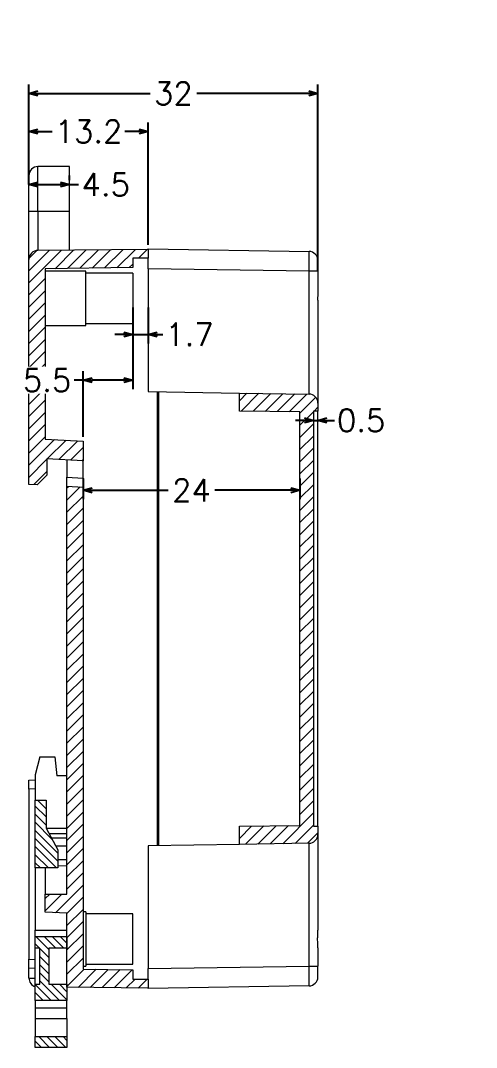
# Model space of a CAD drawing. Header units: millimetres. Extents: x 888 to 1332, y 956 to 1253.
# Drawn here: x 1042.9 to 1093.4, y 1037.3 to 1151.1 of the extents above; entities that cross this region are included whole.
import ezdxf

# ---------------------------------------------------------------- set-up
doc = ezdxf.new("R2010")
doc.units = ezdxf.units.MM
doc.layers.add('2', color=7, linetype='Continuous', true_color=0xffffff)
doc.layers.add('8', color=7, linetype='Continuous', true_color=0xffffff)
doc.styles.add('TXT', font='txt.shx', dxfattribs={"bigfont": 'gbcbig.shx'})
doc.dimstyles.new('1', dxfattribs={"dimtxt": 2.5, "dimasz": 1, "dimexe": 1, "dimexo": 1, "dimgap": 0.5, "dimtad": 0, "dimdec": 1, "dimzin": 9, "dimdsep": 46, "dimtxsty": 'TXT', "dimblk": 'OPEN30', "dimcen": 0.1, "dimclrd": 5, "dimclre": 5, "dimclrt": 2, "dimadec": 1, "dimazin": 0, "dimtfac": 1, "dimtdec": 1, "dimtmove": 0, "dimatfit": 3, "dimfxl": 1, "dimtfill": 1, "dimarcsym": 0})

# ---------------------------------------------------------------- blocks, each defined once
blk = doc.blocks.new('_Open30')
at = {"color": 0, "linetype": 'ByBlock', "lineweight": -2}
for p, q in [((-1, 0.27), (0, 0)), ((0, 0), (-1, -0.27)), ((0, 0), (-1, 0))]:
    blk.add_line(p, q, dxfattribs=at)
blk = doc.blocks.new('*D16')
at = {"color": 5, "lineweight": -2, "transparency": 16777216}
for p, q in [((1043.86, 1132.88), (1043.86, 1133.88)), ((1048.37, 1133.38), (1048.37, 1133.88)), ((1044.86, 1132.88), (1047.37, 1132.88)), ((1048.37, 1132.88), (1049.37, 1132.88))]:
    blk.add_line(p, q, dxfattribs=at)
at = {"layer": 'Defpoints', "color": 0, "lineweight": 18, "transparency": 16777216}
for p in [(1048.37, 1132.88), (1048.37, 1132.38), (1043.86, 1131.88)]:
    blk.add_point(p, dxfattribs=at)
at = {"color": 5, "lineweight": -2, "transparency": 16777216, "rotation": 180}
blk.add_blockref('_Open30', (1043.86, 1132.88), dxfattribs=at)
at = {"color": 5, "lineweight": -2, "transparency": 16777216}
blk.add_blockref('_Open30', (1048.37, 1132.88), dxfattribs=at)
at = {"color": 2, "lineweight": 18, "transparency": 16777216, "insert": (1052.37, 1132.88), "char_height": 2.5, "attachment_point": 5, "style": 'TXT', "bg_fill": 3, "box_fill_scale": 1.1, "bg_fill_color": 256, "bg_fill_true_color": 13158600, "bg_fill_transparency": 10889516}
blk.add_mtext('4.5', dxfattribs=at)
blk = doc.blocks.new('*D17')
at = {"color": 5, "lineweight": -2, "transparency": 16777216}
for p, q in [((1043.86, 1132.88), (1043.86, 1139.76)), ((1057.07, 1126.21), (1057.07, 1139.76)), ((1044.86, 1138.76), (1046.63, 1138.76)), ((1056.07, 1138.76), (1054.3, 1138.76))]:
    blk.add_line(p, q, dxfattribs=at)
at = {"layer": 'Defpoints', "color": 0, "lineweight": 18, "transparency": 16777216}
for p in [(1057.07, 1138.76), (1043.86, 1131.88), (1057.07, 1125.21)]:
    blk.add_point(p, dxfattribs=at)
at = {"color": 5, "lineweight": -2, "transparency": 16777216, "rotation": 180}
blk.add_blockref('_Open30', (1043.86, 1138.76), dxfattribs=at)
at = {"color": 5, "lineweight": -2, "transparency": 16777216}
blk.add_blockref('_Open30', (1057.07, 1138.76), dxfattribs=at)
at = {"color": 2, "lineweight": 18, "transparency": 16777216, "insert": (1050.47, 1138.76), "char_height": 2.5, "attachment_point": 5, "style": 'TXT', "bg_fill": 3, "box_fill_scale": 1.1, "bg_fill_color": 256, "bg_fill_true_color": 13158600, "bg_fill_transparency": 10911212}
blk.add_mtext('13.2', dxfattribs=at)
blk = doc.blocks.new('*D18')
at = {"color": 5, "lineweight": -2, "transparency": 16777216}
for p, q in [((1043.86, 1137.32), (1043.86, 1143.98)), ((1075.87, 1123.27), (1075.87, 1143.98)), ((1044.86, 1142.98), (1057.28, 1142.98)), ((1074.87, 1142.98), (1062.45, 1142.98))]:
    blk.add_line(p, q, dxfattribs=at)
at = {"layer": 'Defpoints', "color": 0, "lineweight": 18, "transparency": 16777216}
for p in [(1075.87, 1142.98), (1043.86, 1136.32), (1075.87, 1122.27)]:
    blk.add_point(p, dxfattribs=at)
at = {"color": 5, "lineweight": -2, "transparency": 16777216, "rotation": 180}
blk.add_blockref('_Open30', (1043.86, 1142.98), dxfattribs=at)
at = {"color": 5, "lineweight": -2, "transparency": 16777216}
blk.add_blockref('_Open30', (1075.87, 1142.98), dxfattribs=at)
at = {"color": 2, "lineweight": 18, "transparency": 16777216, "insert": (1059.87, 1142.98), "char_height": 2.5, "attachment_point": 5, "style": 'TXT', "bg_fill": 3, "box_fill_scale": 1.1, "bg_fill_color": 256, "bg_fill_true_color": 13158600, "bg_fill_transparency": 10899396}
blk.add_mtext('32', dxfattribs=at)
blk = doc.blocks.new('*D19')
at = {"color": 5, "lineweight": -2, "transparency": 16777216}
for p, q in [((1055.37, 1119.27), (1055.37, 1115.27)), ((1057.07, 1119.27), (1057.07, 1115.27)), ((1054.37, 1116.27), (1053.37, 1116.27)), ((1055.37, 1116.27), (1057.07, 1116.27)), ((1058.07, 1116.27), (1059.07, 1116.27))]:
    blk.add_line(p, q, dxfattribs=at)
at = {"layer": 'Defpoints', "color": 0, "lineweight": 18, "transparency": 16777216}
for p in [(1055.37, 1120.27), (1057.07, 1120.27), (1057.07, 1116.27)]:
    blk.add_point(p, dxfattribs=at)
at = {"color": 5, "lineweight": -2, "transparency": 16777216}
blk.add_blockref('_Open30', (1055.37, 1116.27), dxfattribs=at)
at = {"color": 5, "lineweight": -2, "transparency": 16777216, "rotation": 180}
blk.add_blockref('_Open30', (1057.07, 1116.27), dxfattribs=at)
at = {"color": 2, "lineweight": 18, "transparency": 16777216, "insert": (1061.65, 1116.27), "char_height": 2.5, "attachment_point": 5, "style": 'TXT', "bg_fill": 3, "box_fill_scale": 1.1, "bg_fill_color": 256, "bg_fill_true_color": 13158600, "bg_fill_transparency": 1630220}
blk.add_mtext('1.7', dxfattribs=at)
blk = doc.blocks.new('*D20')
at = {"color": 5, "lineweight": -2, "transparency": 16777216}
for p, q in [((1074.37, 1106.75), (1073.37, 1106.75)), ((1075.37, 1106.75), (1075.87, 1106.75)), ((1076.87, 1106.75), (1077.87, 1106.75))]:
    blk.add_line(p, q, dxfattribs=at)
at = {"layer": 'Defpoints', "color": 0, "lineweight": 18, "transparency": 16777216}
for p in [(1075.37, 1106.75), (1075.87, 1106.75), (1075.87, 1106.75)]:
    blk.add_point(p, dxfattribs=at)
at = {"color": 5, "lineweight": -2, "transparency": 16777216}
blk.add_blockref('_Open30', (1075.37, 1106.75), dxfattribs=at)
at = {"color": 5, "lineweight": -2, "transparency": 16777216, "rotation": 180}
blk.add_blockref('_Open30', (1075.87, 1106.75), dxfattribs=at)
at = {"color": 2, "lineweight": 18, "transparency": 16777216, "insert": (1080.66, 1106.75), "char_height": 2.5, "attachment_point": 5, "style": 'TXT', "bg_fill": 3, "box_fill_scale": 1.1, "bg_fill_color": 256, "bg_fill_true_color": 13158600, "bg_fill_transparency": 5535980}
blk.add_mtext('0.5', dxfattribs=at)
blk = doc.blocks.new('*D21')
at = {"color": 5, "lineweight": -2, "transparency": 16777216}
for p, q in [((1049.87, 1100.3), (1049.87, 1098)), ((1073.87, 1100.3), (1073.87, 1098)), ((1050.87, 1099), (1059.28, 1099)), ((1072.87, 1099), (1064.45, 1099))]:
    blk.add_line(p, q, dxfattribs=at)
at = {"layer": 'Defpoints', "color": 0, "lineweight": 18, "transparency": 16777216}
for p in [(1049.87, 1101.3), (1073.87, 1101.3), (1073.87, 1099)]:
    blk.add_point(p, dxfattribs=at)
at = {"color": 5, "lineweight": -2, "transparency": 16777216, "rotation": 180}
blk.add_blockref('_Open30', (1049.87, 1099), dxfattribs=at)
at = {"color": 5, "lineweight": -2, "transparency": 16777216}
blk.add_blockref('_Open30', (1073.87, 1099), dxfattribs=at)
at = {"color": 2, "lineweight": 18, "transparency": 16777216, "insert": (1061.87, 1099), "char_height": 2.5, "attachment_point": 5, "style": 'TXT', "bg_fill": 3, "box_fill_scale": 1.1, "bg_fill_color": 256, "bg_fill_true_color": 13158600, "bg_fill_transparency": 10167436}
blk.add_mtext('24', dxfattribs=at)
blk = doc.blocks.new('*D22')
at = {"color": 5, "lineweight": -2, "transparency": 16777216}
for p, q in [((1055.37, 1115.76), (1055.37, 1110.2)), ((1049.87, 1104.94), (1049.87, 1112.2)), ((1049.87, 1111.2), (1048.87, 1111.2)), ((1054.37, 1111.2), (1050.87, 1111.2))]:
    blk.add_line(p, q, dxfattribs=at)
at = {"layer": 'Defpoints', "color": 0, "lineweight": 18, "transparency": 16777216}
for p in [(1055.37, 1116.76), (1055.37, 1111.2), (1049.87, 1103.94)]:
    blk.add_point(p, dxfattribs=at)
at = {"color": 5, "lineweight": -2, "transparency": 16777216, "rotation": 180}
blk.add_blockref('_Open30', (1049.87, 1111.2), dxfattribs=at)
at = {"color": 5, "lineweight": -2, "transparency": 16777216}
blk.add_blockref('_Open30', (1055.37, 1111.2), dxfattribs=at)
at = {"color": 2, "lineweight": 18, "transparency": 16777216, "insert": (1045.87, 1111.2), "char_height": 2.5, "attachment_point": 5, "style": 'TXT', "bg_fill": 3, "box_fill_scale": 1.1, "bg_fill_color": 256, "bg_fill_true_color": 13158600, "bg_fill_transparency": 0}
blk.add_mtext('5.5', dxfattribs=at)
blk = doc.blocks.new('wwwwwr')
at = {"layer": '2', "color": 7, "linetype": 'Continuous', "lineweight": 0}
for p, q in [((1721.85, 1168.24), (1718.29, 1165.38)), ((1722.62, 1168.11), (1719.06, 1165.26)), ((1782.5, 1125.1), (1724.3, 1168.06)), ((1782.94, 1125.25), (1724.75, 1168.21)), ((1717.69, 1164.47), (1714.69, 1152.83)), ((1719.2, 1163.98), (1720.72, 1162.86)), ((1718.42, 1162.83), (1715.42, 1151.2)), ((1728.64, 1155.29), (1718.42, 1162.83)), ((1722.21, 1161.76), (1730.24, 1155.83)), ((1733.05, 1157.04), (1706.13, 1135.47)), ((1732.98, 1156.71), (1706.31, 1135.34)), ((1732.98, 1156.71), (1733.05, 1157.04)), ((1767.58, 1131.17), (1732.98, 1156.71)), ((1767.83, 1131.37), (1733.05, 1157.04)), ((1728.9, 1155.49), (1707.42, 1138.28)), ((1730.24, 1155.83), (1707.59, 1137.67)), ((1715.42, 1151.2), (1719.65, 1148.08)), ((1694.11, 1146.01), (1690.55, 1143.15)), ((1694.88, 1145.88), (1691.32, 1143.02)), ((1707.44, 1138.26), (1696.99, 1145.97)), ((1698.07, 1144.7), (1696.55, 1145.82)), ((1707.59, 1137.67), (1699.56, 1143.6)), ((1689.95, 1142.23), (1686.95, 1130.59)), ((1691.46, 1141.73), (1749.66, 1098.78)), ((1690.68, 1140.59), (1687.68, 1128.95)), ((1748.88, 1097.63), (1690.68, 1140.59)), ((1706.13, 1135.47), (1740.91, 1109.8)), ((1740.91, 1109.8), (1767.83, 1131.37)), ((1743.72, 1111.01), (1766.37, 1129.17)), ((1766.37, 1129.17), (1774.4, 1123.24)), ((1766.34, 1127.46), (1745.12, 1110.45)), ((1766.34, 1127.46), (1765.23, 1122.29)), ((1776.63, 1119.87), (1766.34, 1127.46)), ((1779.08, 1120.96), (1782.64, 1123.82)), ((1781.52, 1111.74), (1783.74, 1123.41)), ((1747.9, 1108.4), (1765.23, 1122.29)), ((1765.23, 1122.29), (1763.77, 1115.52)), ((1775.89, 1122.14), (1777.41, 1121.01)), ((1783.25, 1122.62), (1779.68, 1119.76)), ((1781.03, 1110.96), (1783.25, 1122.62)), ((1774.06, 1107.92), (1776.63, 1119.87)), ((1779.68, 1119.76), (1777.11, 1107.82)), ((1763.77, 1115.52), (1774.06, 1107.92)), ((1751.75, 1105.08), (1743.72, 1111.01)), ((1755.2, 1103.01), (1744.76, 1110.72)), ((1754.76, 1102.86), (1753.24, 1103.98)), ((1751.34, 1098.73), (1754.9, 1101.58)), ((1755.51, 1100.39), (1751.94, 1097.53)), ((1753.29, 1088.73), (1755.51, 1100.39)), ((1753.77, 1089.51), (1756, 1101.17)), ((1746.3, 1085.69), (1748.88, 1097.63)), ((1751.94, 1097.53), (1749.37, 1085.59))]:
    blk.add_line(p, q, dxfattribs=at)
for centre, major_axis, ratio, start_param, end_param in [((1722.48, 1167.46), (-0.622, 0.776), 0.575918, 5.144059, 6.283175), ((1723.53, 1167.44), (-1.18, 0.26), 0.742675, 4.176794, 5.747346), ((1724.16, 1167.41), (0.591, 0.801), 0.342035, 0.000004, 0.911092), ((1718.91, 1164.61), (-0.622, 0.776), 0.575918, 5.144059, 6.283467), ((1719.96, 1164.59), (-1.17, 0.26), 0.742357, 5.747186, 7.317739), ((1722.9, 1163.45), (-2.39, 0.54), 0.742516, 1.541666, 6.811273), ((1719.82, 1163.94), (-2.13, 0.51), 0.740771, 6.267273, 7.328622), ((1719.05, 1163.33), (0.591, 0.801), 0.342035, 0.911092, 2.466265), ((1722.9, 1163.45), (-2.39, 0.54), 0.742516, 0.528088, 0.62113), ((1722.9, 1163.45), (-2.39, 0.54), 0.742516, 1.448624, 1.541666), ((1730.1, 1155.18), (-1.39, -0.03), 0.467108, 4.598372, 5.737487), ((1716.82, 1152.32), (-2.14, 0.48), 0.742357, 6.259481, 7.317739), ((1694.74, 1145.23), (0.622, -0.776), 0.575918, 2.002466, 3.141583), ((1695.78, 1145.21), (-1.17, 0.26), 0.742675, 4.176794, 5.747346), ((1696.4, 1145.17), (0.591, 0.801), 0.342035, 0.000004, 0.911092), ((1697.38, 1143), (2.39, -0.54), 0.742516, 1.541666, 6.811273), ((1697.38, 1143), (2.39, -0.54), 0.742516, 1.448624, 1.541666), ((1697.38, 1143), (2.39, -0.54), 0.742516, 0.528088, 0.62113), ((1691.17, 1142.37), (0.622, -0.776), 0.575918, 2.002466, 3.142408), ((1692.23, 1142.35), (-1.18, 0.26), 0.742357, 5.747186, 7.317739), ((1692.08, 1141.7), (-2.14, 0.51), 0.74078, 6.281624, 7.328569), ((1691.31, 1141.08), (0.591, 0.801), 0.342035, 0.911092, 2.466265), ((1707.44, 1137.02), (-0.02, 1.25), 0.148854, 5.258076, 6.169165), ((1720.82, 1136.85), (-1.46, 0.33), 0.742516, 3.609609, 5.815203), ((1726.86, 1132.39), (-1.46, 0.33), 0.742516, 3.609609, 5.815203), ((1689.09, 1130.08), (-2.15, 0.48), 0.742357, 6.259463, 7.32363), ((1732.91, 1127.92), (-1.46, 0.33), 0.742516, 3.609609, 5.815203), ((1766.22, 1128.51), (-0.02, 1.25), 0.148854, 3.702903, 5.258076), ((1776.58, 1123.83), (2.39, -0.54), 0.742516, 4.590217, 8.888859), ((1738.96, 1123.46), (-1.46, 0.33), 0.742516, 3.609609, 5.815203), ((1776.58, 1123.83), (2.39, -0.54), 0.742516, 2.605673, 3.762723), ((1782.35, 1124.45), (0.591, 0.801), 0.342035, 0.000125, 0.911092), ((1781.73, 1124.49), (-1.18, 0.26), 0.742357, 2.605594, 4.176146), ((1782.49, 1123.17), (0.622, -0.776), 0.575918, 0.447294, 2.002466), ((1781.58, 1123.84), (-2.15, 0.45), 0.744083, 2.594964, 3.163381), ((1777.27, 1120.36), (-0.591, -0.801), 0.342035, 4.052685, 5.607858), ((1778.17, 1121.63), (-1.17, 0.26), 0.742675, 1.035201, 2.605753), ((1778.93, 1120.31), (-0.622, 0.776), 0.575918, 3.588886, 5.144059), ((1745.01, 1119), (-1.46, 0.33), 0.742516, 3.609609, 5.815203), ((1778.03, 1120.98), (-2.14, 0.47), 0.736008, 1.03235, 2.602902), ((1779.36, 1112.19), (-2.15, 0.48), 0.742357, 2.603967, 3.165339), ((1743.57, 1110.36), (-1.39, -0.03), 0.467108, 3.687284, 4.598372), ((1775.45, 1109.04), (-2.14, 0.48), 0.742675, 1.0352, 2.605753), ((1751.06, 1103.38), (-2.39, 0.54), 0.742516, 4.590217, 5.747266), ((1751.06, 1103.38), (-2.39, 0.54), 0.742516, 5.747266, 10.045908), ((1754.61, 1102.21), (-0.591, -0.801), 0.342035, 3.141961, 4.052685), ((1754, 1102.25), (-1.17, 0.26), 0.742357, 2.605594, 4.176146), ((1754.75, 1100.93), (0.622, -0.776), 0.575918, 0.447294, 2.002466), ((1753.85, 1101.6), (-2.14, 0.45), 0.744091, 2.59491, 3.150812), ((1749.51, 1098.13), (0.591, 0.801), 0.342035, 0.911092, 2.466265), ((1750.42, 1099.4), (-1.18, 0.26), 0.742675, 1.035201, 2.605753), ((1751.19, 1098.07), (-0.622, 0.776), 0.575918, 3.588886, 5.144059), ((1750.28, 1098.75), (-2.15, 0.47), 0.736041, 1.032364, 2.602916), ((1751.63, 1089.95), (-2.14, 0.48), 0.742357, 2.605594, 3.165324), ((1747.7, 1086.81), (-2.15, 0.48), 0.742675, 1.033598, 2.611646)]:
    blk.add_ellipse(centre, major_axis=major_axis, ratio=ratio, start_param=start_param, end_param=end_param, dxfattribs=at)
for centre in [(1721.04, 1137.83), (1727.08, 1133.37), (1733.13, 1128.9), (1739.18, 1124.44), (1745.23, 1119.98)]:
    blk.add_ellipse(centre, major_axis=(1.46, -0.33), ratio=0.742516, dxfattribs=at)
for points, knots in [([(1724.75, 1168.21), (1724.67, 1168.26), (1724.47, 1168.39), (1724.12, 1168.56), (1723.68, 1168.67), (1723.23, 1168.71), (1722.77, 1168.67), (1722.35, 1168.54), (1722.05, 1168.39), (1721.9, 1168.27), (1721.85, 1168.24)], [0, 0, 0, 0, 0.089927, 0.230985, 0.373436, 0.517626, 0.663719, 0.811539, 0.943216, 1, 1, 1, 1]), ([(1718.29, 1165.38), (1718.21, 1165.32), (1718.05, 1165.17), (1717.84, 1164.87), (1717.72, 1164.63), (1717.7, 1164.49), (1717.7, 1164.47)], [0, 0, 0, 0, 0.271409, 0.607499, 0.971467, 1, 1, 1, 1]), ([(1720.72, 1162.86), (1720.76, 1162.8), (1720.8, 1162.73), (1720.89, 1162.62), (1720.98, 1162.5), (1721.09, 1162.39), (1721.18, 1162.31), (1721.21, 1162.29), (1721.27, 1162.24), (1721.3, 1162.21), (1721.39, 1162.14), (1721.53, 1162.05), (1721.67, 1161.98), (1721.78, 1161.92), (1721.82, 1161.91), (1721.9, 1161.87), (1721.93, 1161.86), (1722.05, 1161.81), (1722.13, 1161.78), (1722.21, 1161.76)], [0, 0, 0, 0, 0.125, 0.125, 0.25, 0.375, 0.375, 0.4375, 0.4375, 0.5, 0.5, 0.625, 0.75, 0.75, 0.8125, 0.8125, 0.875, 0.875, 1, 1, 1, 1]), ([(1696.99, 1145.97), (1696.92, 1146.03), (1696.72, 1146.16), (1696.36, 1146.32), (1695.93, 1146.44), (1695.47, 1146.47), (1695.02, 1146.43), (1694.6, 1146.31), (1694.31, 1146.15), (1694.16, 1146.04), (1694.11, 1146.01)], [0, 0, 0, 0, 0.090322, 0.231778, 0.374652, 0.519299, 0.66588, 0.814203, 0.944955, 1, 1, 1, 1]), ([(1699.56, 1143.6), (1699.52, 1143.66), (1699.48, 1143.72), (1699.39, 1143.83), (1699.29, 1143.94), (1699.18, 1144.04), (1699.1, 1144.12), (1699.07, 1144.15), (1699.01, 1144.19), (1698.97, 1144.22), (1698.88, 1144.29), (1698.75, 1144.38), (1698.6, 1144.46), (1698.49, 1144.52), (1698.46, 1144.54), (1698.38, 1144.58), (1698.34, 1144.59), (1698.23, 1144.64), (1698.15, 1144.67), (1698.07, 1144.7)], [0, 0, 0, 0, 0.125, 0.125, 0.25, 0.375, 0.375, 0.4375, 0.4375, 0.5, 0.5, 0.625, 0.75, 0.75, 0.8125, 0.8125, 0.875, 0.875, 1, 1, 1, 1]), ([(1690.55, 1143.15), (1690.47, 1143.09), (1690.31, 1142.93), (1690.1, 1142.64), (1689.98, 1142.38), (1689.95, 1142.23), (1689.95, 1142.21)], [0, 0, 0, 0, 0.262827, 0.589092, 0.942378, 1, 1, 1, 1]), ([(1783.73, 1123.43), (1783.75, 1123.5), (1783.78, 1123.7), (1783.75, 1124.03), (1783.65, 1124.4), (1783.46, 1124.74), (1783.22, 1125.03), (1783.03, 1125.19), (1782.94, 1125.25)], [0, 0, 0, 0, 0.10784, 0.291202, 0.473212, 0.657145, 0.845484, 1, 1, 1, 1]), ([(1775.89, 1122.14), (1775.81, 1122.16), (1775.73, 1122.19), (1775.61, 1122.24), (1775.58, 1122.25), (1775.5, 1122.29), (1775.46, 1122.3), (1775.35, 1122.36), (1775.21, 1122.43), (1775.07, 1122.52), (1774.98, 1122.59), (1774.95, 1122.62), (1774.89, 1122.67), (1774.86, 1122.69), (1774.77, 1122.77), (1774.66, 1122.88), (1774.57, 1123), (1774.48, 1123.12), (1774.44, 1123.18), (1774.4, 1123.24)], [0, 0, 0, 0, 0.125, 0.125, 0.1875, 0.1875, 0.25, 0.25, 0.375, 0.5, 0.5, 0.5625, 0.5625, 0.625, 0.625, 0.75, 0.875, 0.875, 1, 1, 1, 1]), ([(1753.24, 1103.98), (1753.2, 1104.04), (1753.16, 1104.1), (1753.09, 1104.18), (1753.07, 1104.21), (1753.02, 1104.27), (1752.99, 1104.3), (1752.92, 1104.38), (1752.81, 1104.48), (1752.68, 1104.58), (1752.59, 1104.65), (1752.56, 1104.67), (1752.49, 1104.71), (1752.46, 1104.74), (1752.35, 1104.8), (1752.21, 1104.89), (1752.06, 1104.96), (1751.91, 1105.02), (1751.83, 1105.05), (1751.75, 1105.08)], [0, 0, 0, 0, 0.125, 0.125, 0.1875, 0.1875, 0.25, 0.25, 0.375, 0.5, 0.5, 0.5625, 0.5625, 0.625, 0.625, 0.75, 0.875, 0.875, 1, 1, 1, 1]), ([(1755.99, 1101.16), (1756.01, 1101.25), (1756.04, 1101.46), (1756.01, 1101.8), (1755.9, 1102.16), (1755.71, 1102.5), (1755.47, 1102.79), (1755.29, 1102.94), (1755.2, 1103.01)], [0, 0, 0, 0, 0.121116, 0.302467, 0.482482, 0.664412, 0.85072, 1, 1, 1, 1])]:
    blk.add_open_spline(points, degree=3, knots=knots, dxfattribs=at)
for points in [[(1746.3, 1085.69), (1687.68, 1128.95)], [(1781.02, 1110.96), (1777.11, 1107.82)], [(1753.29, 1088.73), (1749.37, 1085.59)]]:
    blk.add_open_spline(points, degree=1, dxfattribs=at)
at = {"layer": '8', "color": 7, "linetype": 'Continuous', "lineweight": 0}
for p, q in [((1702.32, 1142.04), (1714.76, 1152.01)), ((1713.21, 1151.94), (1713.09, 1152.03)), ((1702.91, 1141.61), (1715.16, 1151.42)), ((1703.69, 1141.03), (1715.91, 1150.83)), ((1705.02, 1150.56), (1704.51, 1148.27)), ((1717.02, 1150.02), (1716.4, 1147.27)), ((1708.91, 1148.49), (1709.12, 1148.67)), ((1716.2, 1147.31), (1715.66, 1144.88)), ((1706.71, 1146.92), (1706.66, 1146.69)), ((1706.83, 1146.83), (1706.71, 1146.92)), ((1715.76, 1145.34), (1707.17, 1138.46)), ((1728.18, 1132.78), (1727.52, 1132.25)), ((1686.91, 1130.24), (1685.35, 1122.54)), ((1687.72, 1128.95), (1686.1, 1120.96)), ((1686.1, 1120.96), (1701.88, 1109.32)), ((1686.15, 1120.67), (1701.9, 1109.05)), ((1763.88, 1118), (1761.79, 1119.53)), ((1755.97, 1111.66), (1763.88, 1118)), ((1763.39, 1115.1), (1763.88, 1118)), ((1757.6, 1110.46), (1763.39, 1115.1)), ((1763.39, 1115.1), (1770.56, 1109.8)), ((1752.9, 1111.76), (1752.15, 1111.16)), ((1752.76, 1110.58), (1752.9, 1111.76)), ((1752.9, 1111.76), (1767.1, 1101.28)), ((1701.88, 1109.32), (1702.46, 1111.31)), ((1702.46, 1111.31), (1729.12, 1091.63)), ((1752.15, 1111.16), (1752.05, 1110.3)), ((1752.76, 1110.58), (1752.21, 1110.14)), ((1752.75, 1110.43), (1752.76, 1110.58)), ((1755.97, 1111.66), (1768.5, 1102.4)), ((1779.03, 1102.98), (1780.99, 1110.96)), ((1779.5, 1103.7), (1781.4, 1111.41)), ((1703.75, 1110.35), (1702.33, 1109.21)), ((1752.26, 1110.09), (1765.71, 1100.17)), ((1766.16, 1100.53), (1752.66, 1110.49)), ((1770.7, 1110.4), (1770.08, 1107.65)), ((1775.14, 1107.44), (1753.96, 1090.46)), ((1754.02, 1090.8), (1774.88, 1107.51)), ((1769.88, 1107.69), (1769.22, 1104.75)), ((1771.26, 1096.76), (1779.03, 1102.98)), ((1771.34, 1096.71), (1778.9, 1102.77)), ((1756.67, 1086.75), (1770.91, 1098.16)), ((1770.91, 1098.16), (1770.72, 1097.16)), ((1771.88, 1096.3), (1770.17, 1097.57)), ((1771.88, 1096.3), (1769.65, 1094.52)), ((1771.88, 1096.3), (1771.37, 1094.02)), ((1769.65, 1094.52), (1771.16, 1093.4)), ((1770.87, 1093.62), (1771.37, 1094.02)), ((1755.63, 1092.09), (1754.43, 1092.97)), ((1768.12, 1093.29), (1766.52, 1092.01)), ((1767.68, 1091.55), (1769.02, 1092.62)), ((1767.73, 1091.59), (1768.12, 1093.29)), ((1769.02, 1092.62), (1768.12, 1093.29)), ((1771.44, 1090.83), (1771.16, 1093.4)), ((1729.12, 1091.63), (1728.8, 1089.45)), ((1754.68, 1091.33), (1754.19, 1091.69)), ((1766.01, 1089.72), (1766.52, 1092.01)), ((1767.17, 1089.26), (1767.68, 1091.55)), ((1754.24, 1090.98), (1754.08, 1091.1)), ((1764.48, 1090.37), (1762.88, 1089.1)), ((1764.48, 1090.37), (1764.1, 1088.67)), ((1766.01, 1089.72), (1767.55, 1090.96)), ((1771.44, 1090.83), (1766.21, 1086.64)), ((1770.93, 1088.55), (1771.44, 1090.83)), ((1728.8, 1089.45), (1744.49, 1077.86)), ((1728.86, 1089.15), (1744.54, 1077.58)), ((1763.79, 1088.43), (1762.88, 1089.1)), ((1763.79, 1088.43), (1765.13, 1089.5)), ((1761.35, 1087.87), (1759.12, 1086.08)), ((1761.35, 1087.87), (1760.84, 1085.58)), ((1761.35, 1087.87), (1762.87, 1086.75)), ((1765.7, 1084.35), (1770.93, 1088.55)), ((1756.46, 1085.99), (1756.67, 1086.75)), ((1756.56, 1085.92), (1756.83, 1086.88)), ((1759.12, 1086.08), (1757.41, 1087.34)), ((1762.35, 1084.47), (1762.87, 1086.75)), ((1762.87, 1086.75), (1766.21, 1086.64)), ((1746.3, 1085.72), (1744.49, 1077.86)), ((1747.56, 1077.76), (1749.36, 1085.61)), ((1749.6, 1081.24), (1755.98, 1086.35)), ((1755.98, 1086.35), (1759.19, 1083.98)), ((1759.12, 1086.08), (1758.73, 1084.32)), ((1759.01, 1084.11), (1760.84, 1085.58)), ((1762.35, 1084.47), (1760.84, 1085.58)), ((1766.21, 1086.64), (1765.7, 1084.35)), ((1765.7, 1084.35), (1762.35, 1084.47)), ((1749.06, 1078.97), (1749.6, 1081.24)), ((1749.6, 1081.24), (1752.81, 1078.86)), ((1760.37, 1078.03), (1760.88, 1080.33)), ((1747.43, 1077.55), (1748.98, 1078.79)), ((1747.56, 1077.76), (1749.05, 1078.96)), ((1748.96, 1078.77), (1752.34, 1076.28)), ((1749.06, 1078.97), (1752.3, 1076.57)), ((1752.3, 1076.57), (1752.81, 1078.86))]:
    blk.add_line(p, q, dxfattribs=at)
for centre, major_axis, ratio, start_param, end_param in [((1709.9, 1149.47), (-4.88, 1.09), 0.742516, 4.17647, 7.318062), ((1709.9, 1149.47), (2.2, -0.49), 0.742516, 0.964486, 4.266594), ((1719.89, 1150.06), (-2.73, 0.61), 0.742516, 0.36749, 1.612166), ((1709.38, 1147.18), (-4.88, 1.09), 0.742516, 6.283153, 7.02182), ((1719.13, 1146.66), (2.93, -0.66), 0.742516, 2.770877, 3.883231), ((1719.13, 1146.66), (-2.73, 0.61), 0.742516, 0.000058, 0.719554), ((1687.51, 1122.09), (-2.15, 0.46), 0.743551, 0.008474, 1.02783), ((1686.74, 1121.48), (0.591, 0.801), 0.342035, 2.492011, 3.141592), ((1752.9, 1110.6), (-0.979, 0.217), 0.74073, 5.746388, 7.314445), ((1773.57, 1110.44), (2.73, -0.61), 0.742516, 3.509105, 4.843857), ((1702.52, 1109.83), (-0.617, -0.781), 0.302818, 5.643667, 7.204341), ((1772.81, 1107.04), (-2.93, 0.66), 0.742516, 5.912467, 7.662522), ((1772.81, 1107.04), (2.73, -0.61), 0.742516, 3.141673, 4.547153), ((1772.15, 1104.1), (-2.93, 0.66), 0.742516, 0.000004, 0.674518), ((1778.28, 1103.54), (0.622, -0.776), 0.575918, 6.28318, 6.704733), ((1777.37, 1104.22), (-2.14, 0.5), 0.74141, 2.612635, 3.133223), ((1766.41, 1090.52), (-1.95, 0.44), 0.742516, 4.819971, 6.674561), ((1766.41, 1090.52), (-1.95, 0.44), 0.742516, 1.034877, 4.17647), ((1729.43, 1089.96), (0.563, 0.821), 0.380544, 2.478579, 3.12816), ((1765.89, 1088.23), (1.95, -0.44), 0.742516, 1.678378, 2.750216), ((1765.89, 1088.23), (1.95, -0.44), 0.742516, 0.909704, 1.034877), ((1747.7, 1086.84), (-2.15, 0.48), 0.742583, 1.035013, 2.605707), ((1756, 1081.42), (-4.88, 1.09), 0.742516, 1.034877, 4.17647), ((1755.34, 1078.48), (2.2, -0.49), 0.742516, 1.125002, 2.016428), ((1748.94, 1080.03), (-0.02, 1.25), 0.148854, 3.255606, 3.677158), ((1749.69, 1079.47), (-0.596, -0.797), 0.334518, 5.625595, 5.635718), ((1745.13, 1078.38), (-0.591, -0.801), 0.342035, 5.633604, 6.283869), ((1745.9, 1078.99), (-2.15, 0.49), 0.746723, 1.036744, 2.607438), ((1746.81, 1078.32), (0.622, -0.776), 0.575918, 0.000459, 0.421548), ((1755.49, 1079.13), (-4.88, 1.09), 0.742516, 1.034877, 3.14156), ((1752.93, 1077.08), (-0.591, -0.801), 0.342035, 5.623481, 6.283732)]:
    blk.add_ellipse(centre, major_axis=major_axis, ratio=ratio, start_param=start_param, end_param=end_param, dxfattribs=at)
blk.add_ellipse((1756, 1081.42), major_axis=(2.2, -0.49), ratio=0.742516, dxfattribs=at)
for points in [[(1709.12, 1148.67), (1714.79, 1153.21)], [(1701.56, 1142.6), (1708.91, 1148.49)], [(1746.3, 1085.72), (1687.72, 1128.95)], [(1780.99, 1110.96), (1777.09, 1107.83)], [(1776.87, 1107.66), (1753.48, 1088.91)], [(1753.27, 1088.74), (1749.36, 1085.61)]]:
    blk.add_open_spline(points, degree=1, dxfattribs=at)
for points, knots in [([(1704.52, 1148.31), (1704.5, 1148.25), (1704.44, 1148.01), (1704.42, 1147.58), (1704.45, 1147.04), (1704.58, 1146.51), (1704.8, 1145.99), (1705, 1145.64), (1705.12, 1145.47), (1705.12, 1145.46)], [0, 0, 0, 0, 0.068176, 0.250407, 0.432276, 0.615026, 0.799708, 0.986889, 1, 1, 1, 1]), ([(1685.36, 1122.54), (1685.34, 1122.46), (1685.31, 1122.24), (1685.34, 1121.9), (1685.44, 1121.53), (1685.63, 1121.19), (1685.87, 1120.9), (1686.06, 1120.74), (1686.15, 1120.67)], [0, 0, 0, 0, 0.127078, 0.306482, 0.484565, 0.66453, 0.848803, 1, 1, 1, 1]), ([(1778.9, 1102.77), (1778.98, 1102.83), (1779.14, 1102.98), (1779.35, 1103.28), (1779.47, 1103.53), (1779.5, 1103.68), (1779.5, 1103.7)], [0, 0, 0, 0, 0.265888, 0.595956, 0.953357, 1, 1, 1, 1]), ([(1744.54, 1077.58), (1744.61, 1077.52), (1744.81, 1077.39), (1745.17, 1077.23), (1745.61, 1077.11), (1746.06, 1077.07), (1746.51, 1077.12), (1746.93, 1077.24), (1747.23, 1077.4), (1747.39, 1077.51), (1747.43, 1077.55)], [0, 0, 0, 0, 0.089923, 0.230974, 0.37342, 0.517609, 0.6637, 0.81152, 0.943192, 1, 1, 1, 1]), ([(1752.34, 1076.28), (1752.44, 1076.21), (1752.72, 1076.02), (1753.21, 1075.74), (1753.82, 1075.48), (1754.47, 1075.28), (1755.13, 1075.15), (1755.8, 1075.09), (1756.47, 1075.11), (1757.12, 1075.2), (1757.75, 1075.36), (1758.34, 1075.6), (1758.87, 1075.9), (1759.34, 1076.27), (1759.74, 1076.69), (1760.05, 1077.16), (1760.25, 1077.6), (1760.33, 1077.89), (1760.35, 1078)], [0, 0, 0, 0, 0.036954, 0.103069, 0.169235, 0.235469, 0.301778, 0.368192, 0.434735, 0.50143, 0.568258, 0.635095, 0.701732, 0.767874, 0.833205, 0.897507, 0.960762, 1, 1, 1, 1])]:
    blk.add_open_spline(points, degree=3, knots=knots, dxfattribs=at)

msp = doc.modelspace()

# ---------------------------------------------------------------- hatches: boundary and pattern name
at = {"layer": '2', "linetype": 'Continuous', "lineweight": 0}
h = msp.add_hatch(dxfattribs=at)
h.set_pattern_fill('ANSI31', color=3, scale=0.3, style=0)
edge = h.paths.add_edge_path(flags=0)
edge.add_line((1073.87, 1061.87), (1073.87, 1107.68))
edge.add_line((1073.87, 1107.68), (1067.17, 1107.78))
edge.add_line((1067.17, 1107.78), (1067.17, 1109.78))
edge.add_line((1067.17, 1109.78), (1074.89, 1109.66))
edge.add_arc((1074.87, 1108.67), 0.995, 0, 89.1048, ccw=False)
edge.add_line((1075.87, 1108.67), (1075.87, 1107.77))
edge.add_line((1075.87, 1107.77), (1075.37, 1107.77))
edge.add_line((1075.37, 1107.77), (1075.37, 1061.78))
edge.add_line((1075.37, 1061.78), (1075.87, 1061.78))
edge.add_line((1075.87, 1061.78), (1075.87, 1060.88))
edge.add_arc((1074.87, 1060.88), 0.995, 270.8952, 360, ccw=False)
edge.add_line((1074.89, 1059.89), (1067.17, 1059.77))
edge.add_line((1067.17, 1059.77), (1067.17, 1061.77))
edge.add_line((1067.17, 1061.77), (1073.87, 1061.87))
at = {"layer": '8', "linetype": 'Continuous', "lineweight": 0}
h = msp.add_hatch(dxfattribs=at)
h.set_pattern_fill('ANSI31', color=6, scale=0.3, style=0)
h.paths.add_polyline_path([(1049.87, 1099.35), (1049.87, 1045.95), (1055.37, 1045.87), (1055.37, 1044.84), (1057.07, 1044.84), (1057.07, 1043.84), (1048.07, 1043.93), (1048.07, 1052.13), (1045.67, 1052.25), (1045.67, 1054.26), (1048.07, 1054.26), (1048.07, 1099.44)], flags=0)
edge = h.paths.add_edge_path(flags=0)
edge.add_arc((1044.86, 1124.59), 0.995, 90.58, 180)
edge.add_line((1043.86, 1124.59), (1043.86, 1099.66))
edge.add_line((1043.86, 1099.66), (1044.79, 1099.62))
edge.add_line((1044.79, 1099.62), (1045.86, 1100.69))
edge.add_line((1045.86, 1100.69), (1045.86, 1102.47))
edge.add_line((1045.86, 1102.47), (1049.87, 1102.26))
edge.add_line((1049.87, 1102.26), (1049.87, 1104.46))
edge.add_line((1049.87, 1104.46), (1045.67, 1104.68))
edge.add_line((1045.67, 1104.68), (1045.67, 1123.54))
edge.add_line((1045.67, 1123.54), (1055.37, 1123.68))
edge.add_line((1055.37, 1123.68), (1055.37, 1124.71))
edge.add_line((1055.37, 1124.71), (1057.07, 1124.71))
edge.add_line((1057.07, 1124.71), (1057.07, 1125.71))
edge.add_line((1057.07, 1125.71), (1044.85, 1125.59))
h = msp.add_hatch(dxfattribs=at)
h.set_pattern_fill('ANSI31', color=1, scale=0.2, angle=89.95437, style=0)
h.paths.add_polyline_path([(1047.07, 1059.16), (1047.07, 1057.16), (1044.57, 1057.16), (1044.57, 1064.66), (1045.77, 1064.66), (1045.77, 1061.56)], flags=0)
h.paths.add_polyline_path([(1044.57, 1049.56), (1048.07, 1049.56), (1048.07, 1048.26), (1046.07, 1048.26), (1046.07, 1044.26), (1048.07, 1044.26), (1048.07, 1042.46), (1044.57, 1042.46), (1044.57, 1044.28), (1045.07, 1044.28), (1045.07, 1048.26), (1044.57, 1048.26)], flags=0)
h.paths.add_polyline_path([(1048.07, 1038.46), (1048.07, 1037.26), (1044.57, 1037.26), (1044.57, 1038.46)], flags=0)

# ---------------------------------------------------------------- linework, layer by layer
at = {"layer": '2', "color": 7, "linetype": 'Continuous', "lineweight": 0}
for p, q in [((1057.07, 1125.71), (1057.07, 1125.74)), ((1057.07, 1125.74), (1074.89, 1125.46)), ((1057.07, 1123.55), (1057.07, 1124.71)), ((1075.87, 1123.27), (1075.87, 1124.47)), ((1057.07, 1123.55), (1057.07, 1109.94)), ((1074.89, 1123.27), (1057.07, 1123.55)), ((1074.89, 1109.66), (1074.89, 1123.27)), ((1075.87, 1123.27), (1074.89, 1123.27)), ((1075.87, 1123.27), (1075.87, 1121.26)), ((1075.87, 1119.29), (1075.87, 1108.67)), ((1057.07, 1109.94), (1067.17, 1109.78)), ((1058.27, 1059.63), (1058.27, 1109.92)), ((1067.17, 1109.78), (1074.89, 1109.66)), ((1067.17, 1107.78), (1067.17, 1109.78)), ((1075.87, 1108.67), (1075.87, 1107.77)), ((1073.87, 1107.68), (1067.17, 1107.78)), ((1073.87, 1061.87), (1073.87, 1107.68)), ((1075.37, 1107.77), (1075.37, 1061.78)), ((1075.87, 1107.77), (1075.37, 1107.77)), ((1075.87, 1061.78), (1075.87, 1107.77)), ((1067.17, 1061.77), (1073.87, 1061.87)), ((1067.17, 1059.77), (1067.17, 1061.77)), ((1075.37, 1061.78), (1075.87, 1061.78)), ((1075.87, 1061.78), (1075.87, 1060.88)), ((1075.87, 1060.88), (1075.87, 1050.26)), ((1067.17, 1059.77), (1057.07, 1059.61)), ((1057.07, 1059.61), (1057.07, 1046)), ((1074.89, 1059.89), (1067.17, 1059.77)), ((1074.89, 1046.28), (1074.89, 1059.89)), ((1075.87, 1048.29), (1075.87, 1046.28)), ((1057.07, 1046), (1074.89, 1046.28)), ((1057.07, 1044.84), (1057.07, 1046)), ((1074.89, 1046.28), (1075.87, 1046.28)), ((1075.87, 1045.08), (1075.87, 1046.28)), ((1074.89, 1044.09), (1057.07, 1043.81)), ((1057.07, 1043.81), (1057.07, 1043.84))]:
    msp.add_line(p, q, dxfattribs=at)
for centre, start, end in [((1074.87, 1124.47), 360, 89.1048), ((1074.87, 1108.67), 0, 89.1048), ((1074.87, 1060.88), 270.8952, 0), ((1074.87, 1045.08), 270.8952, 0)]:
    msp.add_arc(centre, 0.995, start, end, dxfattribs=at)
for centre, major_axis, start_param, end_param in [((1074.87, 1123.27), (0.02, 2.19), 4.712573, 6.283125), ((1074.87, 1046.28), (0.02, -2.19), 0.000061, 1.570613)]:
    msp.add_ellipse(centre, major_axis=major_axis, ratio=0.0071, start_param=start_param, end_param=end_param, dxfattribs=at)
for points, knots in [([(1075.87, 1121.26), (1075.87, 1121.18), (1075.86, 1121.1), (1075.86, 1120.94), (1075.85, 1120.78), (1075.85, 1120.61), (1075.85, 1120.49), (1075.84, 1120.44), (1075.84, 1120.36), (1075.84, 1120.32), (1075.84, 1120.19), (1075.85, 1120.02), (1075.85, 1119.86), (1075.85, 1119.73), (1075.86, 1119.69), (1075.86, 1119.61), (1075.86, 1119.57), (1075.86, 1119.45), (1075.87, 1119.37), (1075.87, 1119.29)], [0, 0, 0, 0, 0.125, 0.125, 0.25, 0.375, 0.375, 0.4375, 0.4375, 0.5, 0.5, 0.625, 0.75, 0.75, 0.8125, 0.8125, 0.875, 0.875, 1, 1, 1, 1]), ([(1075.87, 1048.29), (1075.87, 1048.37), (1075.86, 1048.45), (1075.86, 1048.57), (1075.86, 1048.61), (1075.86, 1048.69), (1075.85, 1048.73), (1075.85, 1048.86), (1075.85, 1049.02), (1075.84, 1049.19), (1075.84, 1049.32), (1075.84, 1049.36), (1075.84, 1049.44), (1075.85, 1049.49), (1075.85, 1049.61), (1075.85, 1049.78), (1075.86, 1049.94), (1075.86, 1050.1), (1075.87, 1050.18), (1075.87, 1050.26)], [0, 0, 0, 0, 0.125, 0.125, 0.1875, 0.1875, 0.25, 0.25, 0.375, 0.5, 0.5, 0.5625, 0.5625, 0.625, 0.625, 0.75, 0.875, 0.875, 1, 1, 1, 1])]:
    msp.add_open_spline(points, degree=3, knots=knots, dxfattribs=at)
at = {"layer": '8', "color": 7, "linetype": 'Continuous', "lineweight": 0}
for p, q in [((1048.37, 1134.88), (1044.86, 1134.88)), ((1044.86, 1129.88), (1044.86, 1134.88)), ((1048.37, 1129.88), (1048.37, 1134.88)), ((1043.86, 1129.88), (1043.86, 1133.88)), ((1043.86, 1124.59), (1043.86, 1129.88)), ((1044.86, 1129.88), (1043.86, 1129.88)), ((1048.37, 1129.88), (1044.86, 1129.88)), ((1044.86, 1129.88), (1044.86, 1125.59)), ((1048.37, 1125.63), (1048.37, 1129.88)), ((1044.85, 1125.59), (1057.07, 1125.71)), ((1057.07, 1125.71), (1057.07, 1124.71)), ((1043.86, 1099.66), (1043.86, 1124.59)), ((1057.07, 1124.71), (1055.37, 1124.71)), ((1055.37, 1124.71), (1055.37, 1123.68)), ((1055.37, 1123.68), (1045.67, 1123.54)), ((1045.67, 1123.54), (1045.67, 1104.68)), ((1050.17, 1123.28), (1045.67, 1123.28)), ((1050.17, 1117.27), (1050.17, 1123.28)), ((1055.37, 1123.07), (1050.17, 1123.07)), ((1055.37, 1123.07), (1055.37, 1117.48)), ((1050.17, 1117.48), (1055.37, 1117.48)), ((1045.67, 1117.27), (1050.17, 1117.27)), ((1058.07, 1109.92), (1058.07, 1059.63)), ((1045.67, 1104.68), (1049.87, 1104.46)), ((1049.87, 1104.46), (1049.87, 1102.26)), ((1049.87, 1102.26), (1045.86, 1102.47)), ((1045.86, 1102.47), (1045.86, 1100.69)), ((1048.07, 1102.35), (1048.07, 1100.44)), ((1049.87, 1100.35), (1049.87, 1102.26)), ((1045.86, 1100.69), (1044.79, 1099.62)), ((1048.07, 1099.44), (1048.07, 1100.44)), ((1048.07, 1100.44), (1049.87, 1100.35)), ((1049.87, 1100.35), (1049.87, 1099.35)), ((1044.79, 1099.62), (1043.86, 1099.66)), ((1048.07, 1054.26), (1048.07, 1099.44)), ((1048.07, 1099.44), (1049.87, 1099.35)), ((1049.87, 1099.35), (1049.87, 1045.95)), ((1045.07, 1069.46), (1044.57, 1067.46)), ((1045.07, 1069.46), (1046.75, 1069.46)), ((1046.75, 1069.46), (1046.97, 1067.36)), ((1044.57, 1067.46), (1044.57, 1064.66)), ((1048.07, 1067.36), (1046.97, 1067.36)), ((1043.86, 1066.87), (1044.57, 1066.91)), ((1043.86, 1065.87), (1043.86, 1066.87)), ((1044.57, 1065.91), (1043.86, 1065.87)), ((1043.86, 1065.87), (1043.86, 1047.03)), ((1044.57, 1057.16), (1044.57, 1064.66)), ((1044.57, 1064.66), (1045.77, 1064.66)), ((1045.77, 1064.66), (1045.77, 1061.56)), ((1045.77, 1061.56), (1048.07, 1061.56)), ((1045.77, 1061.56), (1047.07, 1059.16)), ((1048.07, 1060.94), (1046.1, 1060.94)), ((1048.07, 1060.44), (1046.37, 1060.44)), ((1046.83, 1059.6), (1048.07, 1059.6)), ((1047.07, 1059.16), (1047.07, 1057.16)), ((1044.57, 1057.16), (1044.57, 1050.26)), ((1047.07, 1057.16), (1044.57, 1057.16)), ((1045.67, 1057.16), (1045.67, 1054.26)), ((1048.07, 1058.07), (1047.07, 1058.07)), ((1048.07, 1057.4), (1047.07, 1057.35)), ((1045.67, 1052.25), (1045.67, 1054.26)), ((1045.67, 1054.26), (1048.07, 1054.26)), ((1048.07, 1052.13), (1045.67, 1052.25)), ((1048.07, 1043.93), (1048.07, 1052.13)), ((1050.17, 1052.28), (1049.87, 1052.28)), ((1050.17, 1052.28), (1050.17, 1046.27)), ((1055.37, 1052.07), (1050.17, 1052.07)), ((1055.37, 1046.48), (1055.37, 1052.07)), ((1044.57, 1049.56), (1044.57, 1050.26)), ((1044.57, 1050.26), (1048.07, 1050.26)), ((1044.57, 1048.26), (1044.57, 1049.56)), ((1044.57, 1049.56), (1048.07, 1049.56)), ((1048.07, 1049.56), (1048.07, 1048.26)), ((1044.57, 1044.28), (1044.57, 1048.26)), ((1045.07, 1048.26), (1044.57, 1048.26)), ((1045.07, 1044.28), (1045.07, 1048.26)), ((1048.07, 1048.26), (1046.07, 1048.26)), ((1046.07, 1048.26), (1046.07, 1044.26)), ((1043.86, 1047.03), (1044.57, 1047.02)), ((1043.86, 1046.04), (1043.86, 1047.03)), ((1044.57, 1046.03), (1043.86, 1046.04)), ((1043.86, 1044.95), (1043.86, 1046.04)), ((1049.87, 1046.27), (1050.17, 1046.27)), ((1049.87, 1045.95), (1055.37, 1045.87)), ((1050.17, 1046.48), (1055.37, 1046.48)), ((1055.37, 1045.87), (1055.37, 1044.84)), ((1043.86, 1044.95), (1044.57, 1044.95)), ((1055.37, 1044.84), (1057.07, 1044.84)), ((1057.07, 1044.84), (1057.07, 1043.84)), ((1044.57, 1044.28), (1045.07, 1044.28)), ((1044.57, 1042.46), (1044.57, 1044.28)), ((1046.07, 1044.26), (1048.07, 1044.26)), ((1048.07, 1044.26), (1048.07, 1042.46)), ((1057.07, 1043.84), (1048.07, 1043.93)), ((1044.57, 1042.46), (1044.57, 1041.66)), ((1048.07, 1042.46), (1044.57, 1042.46)), ((1048.07, 1041.66), (1048.07, 1042.46)), ((1044.57, 1041.66), (1048.07, 1041.66)), ((1044.57, 1041.66), (1044.57, 1040.46)), ((1048.07, 1040.46), (1048.07, 1041.66)), ((1044.57, 1040.46), (1044.57, 1038.46)), ((1044.57, 1040.46), (1048.07, 1040.46)), ((1048.07, 1040.46), (1048.07, 1038.46)), ((1044.57, 1037.26), (1044.57, 1038.46)), ((1044.57, 1038.46), (1048.07, 1038.46)), ((1048.07, 1038.46), (1048.07, 1037.26)), ((1048.07, 1037.26), (1044.57, 1037.26))]:
    msp.add_line(p, q, dxfattribs=at)
for centre, start, end in [((1044.86, 1133.88), 90, 180), ((1044.86, 1124.59), 90.58, 180), ((1044.86, 1044.95), 180, 252.8061)]:
    msp.add_arc(centre, 0.995, start, end, dxfattribs=at)

# ---------------------------------------------------------------- next in the draw order: dimensions: what is measured, and where the dimension line sits
at = {"lineweight": 18}
for base, p1, p2, picture, middle in [((1048.37, 1132.88), (1043.86, 1131.88), (1048.37, 1132.38), '*D16', (1052.37, 1132.88)), ((1057.07, 1116.27), (1055.37, 1120.27), (1057.07, 1120.27), '*D19', (1061.65, 1116.27)), ((1075.87, 1106.75), (1075.37, 1106.75), (1075.87, 1106.75), '*D20', (1080.66, 1106.75)), ((1073.87, 1099), (1049.87, 1101.3), (1073.87, 1101.3), '*D21', (1061.87, 1099))]:
    dim = msp.add_linear_dim(base=base, p1=p1, p2=p2, dimstyle='1', dxfattribs=at)
    dim.commit()
    dim.dimension.update_dxf_attribs({"geometry": picture, "text_midpoint": middle})

# ---------------------------------------------------------------- next in the draw order: dimensions: what is measured, and where the dimension line sits
dim = msp.add_linear_dim(base=(1057.07, 1138.76), p1=(1043.86, 1131.88), p2=(1057.07, 1125.21), dimstyle='1', dxfattribs=at)
dim.commit()
dim.dimension.update_dxf_attribs({"geometry": '*D17', "text_midpoint": (1050.47, 1138.76)})
dim = msp.add_linear_dim(base=(1055.37, 1111.2), p1=(1049.87, 1103.94), p2=(1055.37, 1116.76), dimstyle='1', dxfattribs=at)
dim.commit()
dim.dimension.update_dxf_attribs({"geometry": '*D22', "text_midpoint": (1045.87, 1111.2), "dimtype": 160})

# ---------------------------------------------------------------- next in the draw order: dimensions: what is measured, and where the dimension line sits
dim = msp.add_linear_dim(base=(1075.87, 1142.98), p1=(1043.86, 1136.32), p2=(1075.87, 1122.27), dimstyle='1', dxfattribs=at)
dim.commit()
dim.dimension.update_dxf_attribs({"geometry": '*D18', "text_midpoint": (1059.87, 1142.98)})

# ---------------------------------------------------------------- next in the draw order: block references
msp.add_blockref('wwwwwr', (-611.06, 60.03), dxfattribs=at)

doc.saveas('drawing.dxf')
